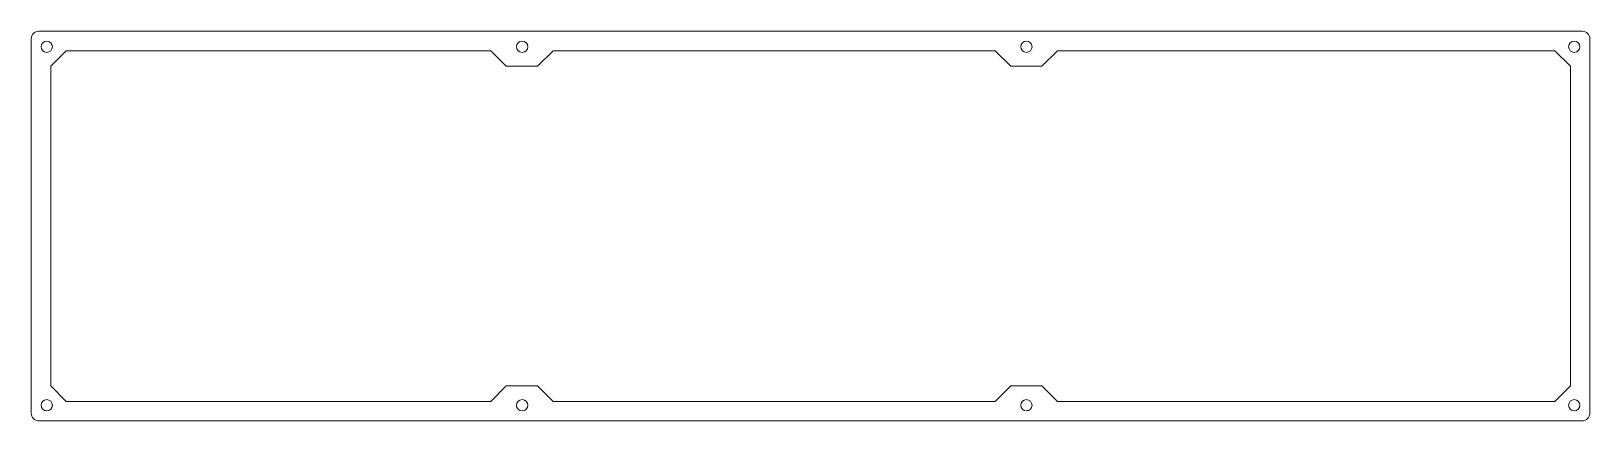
# Model space of a CAD drawing. Header units: inches. Extents: x -3.4 to 16.6, y -1 to 4.
import ezdxf

# ---------------------------------------------------------------- set-up
doc = ezdxf.new("R2010")
doc.units = ezdxf.units.IN
doc.header["$MEASUREMENT"] = 0

msp = doc.modelspace()

# ---------------------------------------------------------------- linework, layer by layer
at = {"color": 7, "linetype": 'Continuous', "lineweight": 15}
for p, q in [((-3.415, 3.869), (-3.415, -0.931)), ((16.485, 3.969), (-3.315, 3.969)), ((16.585, -0.931), (16.585, 3.869)), ((-2.965, 3.719), (-3.165, 3.519)), ((2.481, 3.719), (-2.965, 3.719)), ((2.681, 3.519), (2.481, 3.719)), ((3.281, 3.719), (3.081, 3.519)), ((8.954, 3.719), (3.281, 3.719)), ((9.154, 3.519), (8.954, 3.719)), ((9.754, 3.719), (9.554, 3.519)), ((16.135, 3.719), (9.754, 3.719)), ((16.335, 3.519), (16.135, 3.719)), ((-3.165, 3.519), (-3.165, -0.581)), ((3.081, 3.519), (2.681, 3.519)), ((9.554, 3.519), (9.154, 3.519)), ((16.335, -0.581), (16.335, 3.519)), ((-3.165, -0.581), (-2.965, -0.781)), ((2.481, -0.781), (2.681, -0.581)), ((2.681, -0.581), (3.081, -0.581)), ((3.081, -0.581), (3.281, -0.781)), ((8.954, -0.781), (9.154, -0.581)), ((9.154, -0.581), (9.554, -0.581)), ((9.554, -0.581), (9.754, -0.781)), ((16.135, -0.781), (16.335, -0.581)), ((-2.965, -0.781), (2.481, -0.781)), ((3.281, -0.781), (8.954, -0.781)), ((9.754, -0.781), (16.135, -0.781)), ((-3.315, -1.031), (16.485, -1.031))]:
    msp.add_line(p, q, dxfattribs=at)
for centre in [(-3.215, 3.769), (2.885, 3.769), (9.355, 3.769), (16.385, 3.769), (-3.215, -0.831), (2.885, -0.831), (9.355, -0.831), (16.385, -0.831)]:
    msp.add_circle(centre, 0.072, dxfattribs=at)
for centre, start, end in [((-3.315, 3.869), 90, 180), ((16.485, 3.869), 0, 90), ((-3.315, -0.931), 180, 270), ((16.485, -0.931), 270, 0)]:
    msp.add_arc(centre, 0.1, start, end, dxfattribs=at)

doc.saveas('drawing.dxf')
